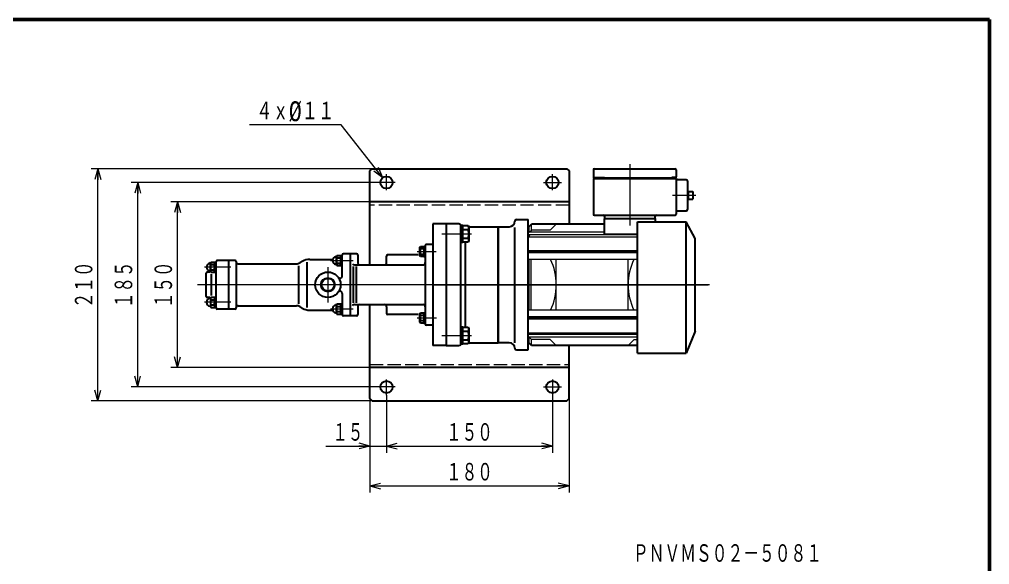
# Model space of a CAD drawing. Header units: millimetres. Extents: x 15 to 405, y 9 to 283.
# Drawn here: x 185.7 to 405, y 159.7 to 283 of the extents above; entities that cross this region are included whole.
import ezdxf
from ezdxf.enums import TextEntityAlignment as Align

# ---------------------------------------------------------------- set-up
doc = ezdxf.new("R2010")
doc.units = ezdxf.units.MM
doc.linetypes.add('実線', pattern=[0])
doc.linetypes.add('破線', pattern=[4, 3, -1])
for name, color, linetype, lineweight in [('GR1', 1, '実線', 25), ('GR1-02', 1, '実線', 25), ('GR1-03', 1, '実線', 25), ('GR1-16', 1, '実線', 25)]:
    doc.layers.add(name, color=color, linetype=linetype, lineweight=lineweight)
doc.styles.add('FX_VECTOR', font='MONOTXT.SHX', dxfattribs={"bigfont": 'BigFont.shx'})

# ---------------------------------------------------------------- blocks, each defined once
blk = doc.blocks.new('BLKF026')
at = {"color": 0, "linetype": 'ByBlock', "lineweight": -2}
for p, q in [((405, 283), (15, 283)), ((405, 13), (405, 283))]:
    blk.add_line(p, q, dxfattribs=at)
blk = doc.blocks.new('BLKF029')
at = {"color": 0, "linetype": 'ByBlock', "lineweight": -2}
for p, q in [((264.93, 248.73), (265.43, 249.23)), ((264.93, 227.48), (264.93, 248.73)), ((265.43, 249.23), (309.43, 249.23)), ((309.43, 249.23), (309.93, 248.73)), ((309.93, 248.73), (309.93, 236.7)), ((309.93, 241.73), (264.93, 241.73)), ((264.93, 197.23), (264.93, 218.48)), ((309.93, 197.23), (309.93, 209.27)), ((309.93, 204.23), (264.93, 204.23)), ((265.43, 196.73), (264.93, 197.23)), ((265.43, 196.73), (309.43, 196.73)), ((309.43, 196.73), (309.93, 197.23))]:
    blk.add_line(p, q, dxfattribs=at)
at = {"color": 7, "linetype": 'ByBlock', "lineweight": 13}
for p, q in [((268.68, 244.39), (268.68, 247.98)), ((306.18, 244.39), (306.18, 247.98)), ((270.66, 246.11), (266.64, 246.11)), ((304.2, 246.11), (308.23, 246.11)), ((270.66, 199.86), (266.64, 199.86)), ((268.68, 197.98), (268.68, 201.58)), ((304.2, 199.86), (308.23, 199.86)), ((306.18, 201.58), (306.18, 197.98))]:
    blk.add_line(p, q, dxfattribs=at)
at = {"color": 0, "linetype": 'ByBlock', "lineweight": -2}
for centre in [(268.68, 246.11), (306.18, 246.11), (268.68, 199.86), (306.18, 199.86)]:
    blk.add_circle(centre, 1.38, dxfattribs=at)
at = {"layer": 'GR1-03', "color": 7, "linetype": '破線', "lineweight": 13}
for p, q in [((309.93, 240.98), (264.93, 240.98)), ((264.93, 204.98), (309.93, 204.98))]:
    blk.add_line(p, q, dxfattribs=at)
blk = doc.blocks.new('BLKF033')
at = {"color": 0, "linetype": 'ByBlock', "lineweight": -2}
for p, q in [((279.18, 236.73), (279.18, 209.23)), ((282.18, 236.73), (279.18, 236.73)), ((282.18, 236.73), (282.18, 209.23)), ((282.18, 236.73), (282.18, 209.23)), ((282.18, 236.73), (282.18, 209.23)), ((276.23, 231.48), (276.33, 231.65)), ((276.23, 229.51), (276.23, 231.48)), ((276.33, 231.65), (277.11, 231.65)), ((277.11, 231.07), (276.34, 231.07)), ((277.11, 231.65), (277.11, 229.34)), ((277.11, 231.65), (277.43, 231.65)), ((277.43, 230.7), (277.11, 230.52)), ((277.11, 230.29), (277.43, 230.48)), ((277.43, 231.86), (277.43, 214.11)), ((279.18, 232.11), (277.68, 232.11)), ((228.86, 227.95), (228.96, 228.12)), ((228.96, 228.12), (229.76, 228.12)), ((229.86, 227.95), (229.76, 228.12)), ((229.86, 225.81), (229.86, 228.12)), ((229.86, 228.11), (230.18, 228.11)), ((230.18, 217.73), (230.18, 228.23)), ((234.43, 228.48), (230.43, 228.48)), ((232.93, 228.48), (232.93, 217.48)), ((234.68, 228.23), (234.68, 217.73)), ((249.62, 228.26), (249.05, 227.93)), ((250.66, 228.1), (250.66, 217.87)), ((251.37, 228.73), (256.34, 228.73)), ((257.36, 229.45), (257.46, 229.62)), ((257.36, 227.48), (257.36, 229.45)), ((257.46, 229.62), (258.26, 229.62)), ((257.46, 229.04), (258.25, 229.04)), ((258.36, 229.45), (258.26, 229.62)), ((258.36, 227.31), (258.36, 229.62)), ((258.36, 229.61), (258.68, 229.61)), ((258.36, 227.48), (258.36, 229.45)), ((258.36, 228.48), (258.68, 228.67)), ((258.36, 228.26), (258.68, 228.44)), ((258.68, 224.94), (258.68, 229.73)), ((261.93, 229.98), (258.93, 229.98)), ((260.43, 229.98), (260.43, 215.98)), ((262.18, 229.73), (262.18, 227.98)), ((268.68, 227.98), (268.68, 229.48)), ((275.87, 229.73), (268.93, 229.73)), ((276.33, 229.34), (276.23, 229.51)), ((277.11, 229.34), (276.33, 229.34)), ((276.34, 229.92), (277.11, 229.92)), ((277.11, 229.35), (277.43, 229.35)), ((228.86, 225.98), (228.86, 227.95)), ((228.86, 225.98), (228.96, 225.81)), ((228.96, 227.54), (229.75, 227.54)), ((228.96, 226.38), (229.75, 226.38)), ((229.86, 225.98), (229.76, 225.81)), ((229.86, 226.98), (230.18, 227.17)), ((229.86, 226.75), (230.18, 226.94)), ((235.18, 227.73), (248.3, 227.73)), ((248.79, 227.27), (248.79, 218.69)), ((257.36, 227.48), (257.46, 227.31)), ((257.46, 227.89), (258.25, 227.89)), ((257.46, 227.31), (258.26, 227.31)), ((258.36, 227.48), (258.26, 227.31)), ((258.36, 227.31), (258.68, 227.31)), ((261.18, 218.86), (261.18, 227.11)), ((261.42, 227.48), (276.93, 227.48)), ((261.93, 218.86), (261.93, 227.11)), ((227.93, 220.36), (227.93, 225.61)), ((228.71, 225.86), (228.18, 225.86)), ((228.96, 225.81), (229.76, 225.81)), ((229.06, 225.39), (229.06, 220.57)), ((229.86, 225.81), (230.18, 225.81)), ((228.71, 220.11), (228.18, 220.11)), ((228.86, 219.99), (228.96, 220.16)), ((228.86, 219.99), (228.86, 218.02)), ((228.96, 220.16), (229.76, 220.16)), ((228.96, 219.58), (229.75, 219.58)), ((229.86, 219.99), (229.76, 220.16)), ((229.86, 220.16), (229.86, 217.85)), ((229.86, 220.16), (230.18, 220.16)), ((258.68, 221.03), (258.68, 216.23)), ((228.86, 218.02), (228.96, 217.85)), ((228.96, 218.43), (229.75, 218.43)), ((228.96, 217.85), (229.76, 217.85)), ((229.86, 218.02), (229.76, 217.85)), ((229.86, 219.02), (230.18, 219.21)), ((229.86, 218.8), (230.18, 218.99)), ((229.86, 217.86), (230.18, 217.86)), ((234.43, 217.48), (230.43, 217.48)), ((235.18, 218.23), (248.3, 218.23)), ((249.62, 217.7), (249.05, 218.03)), ((251.37, 217.23), (256.34, 217.23)), ((257.36, 218.49), (257.46, 218.66)), ((257.36, 216.52), (257.36, 218.49)), ((257.46, 218.66), (258.26, 218.66)), ((257.46, 218.08), (258.25, 218.08)), ((258.36, 218.49), (258.26, 218.66)), ((258.36, 216.35), (258.36, 218.66)), ((258.36, 218.65), (258.68, 218.65)), ((258.36, 216.52), (258.36, 218.49)), ((258.36, 217.52), (258.68, 217.71)), ((258.36, 217.3), (258.68, 217.48)), ((261.42, 218.48), (276.93, 218.48)), ((262.18, 217.98), (262.18, 216.23)), ((268.68, 217.98), (268.68, 216.48)), ((257.36, 216.52), (257.46, 216.35)), ((257.46, 216.93), (258.25, 216.93)), ((257.46, 216.35), (258.26, 216.35)), ((258.36, 216.52), (258.26, 216.35)), ((258.36, 216.35), (258.68, 216.35)), ((261.93, 215.98), (258.93, 215.98)), ((275.87, 216.23), (268.93, 216.23)), ((276.23, 216.46), (276.33, 216.63)), ((276.23, 214.49), (276.23, 216.46)), ((276.33, 216.63), (277.11, 216.63)), ((277.11, 216.05), (276.34, 216.05)), ((277.11, 216.63), (277.11, 214.32)), ((277.11, 216.62), (277.43, 216.62)), ((277.43, 215.68), (277.11, 215.49)), ((277.11, 215.26), (277.43, 215.45)), ((276.33, 214.32), (276.23, 214.49)), ((277.11, 214.32), (276.33, 214.32)), ((276.34, 214.89), (277.11, 214.89)), ((277.11, 214.32), (277.43, 214.32)), ((279.18, 213.86), (277.68, 213.86)), ((282.18, 209.23), (279.18, 209.23)), ((282.18, 209.23), (279.18, 209.23))]:
    blk.add_line(p, q, dxfattribs=at)
at = {"color": 7, "linetype": 'ByBlock', "lineweight": 13}
for p, q in [((275.59, 230.5), (279.88, 230.5)), ((256.02, 228.46), (261.13, 228.46)), ((233.49, 226.96), (227.53, 226.96)), ((255.43, 226.98), (255.43, 218.98)), ((341.67, 222.98), (225.95, 222.98)), ((233.49, 219.01), (227.53, 219.01)), ((256.02, 217.5), (261.13, 217.5)), ((275.59, 215.47), (279.98, 215.47))]:
    blk.add_line(p, q, dxfattribs=at)
at = {"color": 0, "linetype": 'ByBlock', "lineweight": -2}
for radius in [2.88, 1.43]:
    blk.add_circle((255.43, 222.98), radius, dxfattribs=at)
at = {"color": 7, "linetype": 'ByBlock', "lineweight": 13}
blk.add_circle((255.43, 222.98), 1.64, dxfattribs=at)
at = {"color": 0, "linetype": 'ByBlock', "lineweight": -2}
for centre, radius, start, end in [((276.68, 231.36), 0.446, 150, 220.3339), ((277.86, 230.5), 1.62, 159.1886, 200.8114), ((277.68, 231.86), 0.25, 90, 180), ((230.43, 228.23), 0.25, 90, 180), ((234.43, 228.23), 0.25, 360, 90), ((235.18, 228.23), 0.5, 180, 270), ((251.37, 225.23), 3.5, 90, 120), ((257.36, 228.46), 0.875, 97.1705, 262.8295), ((257.23, 229.46), 0.125, 277.1705, 356.9523), ((257.8, 229.33), 0.446, 150, 220.3339), ((258.98, 228.46), 1.62, 159.1886, 200.8114), ((257.91, 229.33), 0.446, 319.6661, 30), ((256.73, 228.46), 1.62, 339.1886, 20.8114), ((258.93, 229.73), 0.25, 90, 180), ((261.93, 229.73), 0.25, 360, 90), ((268.93, 229.48), 0.25, 90, 180), ((276.68, 229.63), 0.446, 139.6661, 210), ((228.86, 226.96), 0.875, 97.1705, 262.8295), ((228.73, 227.95), 0.125, 277.1705, 356.9523), ((228.73, 225.97), 0.125, 3.0477, 82.8295), ((229.3, 227.83), 0.446, 150, 220.3339), ((230.48, 226.96), 1.62, 159.1886, 200.8114), ((229.3, 226.1), 0.446, 139.6661, 210), ((229.41, 227.83), 0.446, 319.6661, 30), ((228.23, 226.96), 1.62, 339.1886, 20.8114), ((229.41, 226.1), 0.446, 330, 40.3339), ((248.3, 229.23), 1.5, 270, 300), ((257.23, 227.47), 0.125, 3.0477, 82.8295), ((257.8, 227.6), 0.446, 139.6661, 210), ((257.91, 227.6), 0.446, 330, 40.3339), ((261.42, 227.98), 0.5, 211.7909, 270), ((262.68, 227.98), 0.5, 180, 270), ((268.18, 227.98), 0.5, 270, 0), ((276.93, 227.98), 0.5, 270, 0), ((228.18, 225.61), 0.25, 90, 180), ((258.18, 224.94), 0.5, 215.4309, 0), ((258.18, 221.03), 0.5, 0, 144.5691), ((228.18, 220.36), 0.25, 180, 270), ((228.86, 219.01), 0.875, 97.1705, 262.8295), ((228.73, 220), 0.125, 277.1705, 356.9523), ((229.3, 219.87), 0.446, 150, 220.3339), ((230.48, 219.01), 1.62, 159.1886, 200.8114), ((229.41, 219.87), 0.446, 319.6661, 30), ((228.23, 219.01), 1.62, 339.1886, 20.8114), ((228.73, 218.01), 0.125, 3.0477, 82.8295), ((229.3, 218.14), 0.446, 139.6661, 210), ((229.41, 218.14), 0.446, 330, 40.3339), ((230.43, 217.73), 0.25, 180, 270), ((234.43, 217.73), 0.25, 270, 0), ((235.18, 217.73), 0.5, 90, 180), ((248.3, 216.73), 1.5, 60, 90), ((251.37, 220.73), 3.5, 240, 270), ((257.36, 217.5), 0.875, 97.1705, 262.8295), ((257.23, 218.5), 0.125, 277.1705, 356.9523), ((257.8, 218.37), 0.446, 150, 220.3339), ((258.98, 217.5), 1.62, 159.1886, 200.8114), ((257.91, 218.37), 0.446, 319.6661, 30), ((256.73, 217.5), 1.62, 339.1886, 20.8114), ((261.42, 217.98), 0.5, 90, 148.2091), ((262.68, 217.98), 0.5, 90, 180), ((268.18, 217.98), 0.5, 0, 90), ((276.93, 217.98), 0.5, 0, 90), ((257.23, 216.51), 0.125, 3.0477, 82.8295), ((257.8, 216.64), 0.446, 139.6661, 210), ((257.91, 216.64), 0.446, 330, 40.3339), ((258.93, 216.23), 0.25, 180, 270), ((261.93, 216.23), 0.25, 270, 0), ((268.93, 216.48), 0.25, 180, 270), ((276.68, 216.34), 0.446, 150, 220.3339), ((277.86, 215.47), 1.62, 159.1886, 200.8114), ((276.68, 214.6), 0.446, 139.6661, 210), ((277.68, 214.11), 0.25, 180, 270)]:
    blk.add_arc(centre, radius, start, end, dxfattribs=at)
blk = doc.blocks.new('BLKF035')
at = {"color": 7, "linetype": 'ByBlock', "lineweight": 13}
for p, q in [((323.68, 250.27), (323.68, 236.36)), ((315.68, 247.23), (333.93, 247.23)), ((336.93, 244.11), (336.93, 242.36)), ((333.3, 243.23), (338.6, 243.23)), ((300.93, 234.85), (300.93, 236.17)), ((300.93, 234.85), (301.46, 235.34)), ((317.93, 234.85), (300.93, 234.85)), ((301.46, 235.34), (301.46, 236.7)), ((305.69, 235.34), (301.46, 235.34)), ((305.69, 235.34), (307.06, 236.7)), ((325.43, 234.26), (300.93, 234.26)), ((325.43, 234.26), (300.93, 234.26)), ((300.93, 233.81), (300.93, 234.26)), ((300.93, 233.81), (301.06, 234.26)), ((300.93, 233.81), (325.43, 233.81)), ((325.43, 234.46), (317.93, 234.46)), ((325.43, 230.69), (300.93, 230.69)), ((300.93, 230.69), (300.93, 230.18)), ((301.06, 230.44), (300.93, 230.69)), ((300.93, 230.18), (301.06, 230.44)), ((301.06, 230.44), (325.43, 230.44)), ((325.43, 230.18), (300.93, 230.18)), ((325.43, 228.73), (300.93, 228.73)), ((300.93, 217.23), (300.93, 228.73)), ((301.37, 217.23), (301.37, 228.73)), ((307.06, 217.23), (307.06, 228.73)), ((323.31, 217.23), (323.31, 228.73)), ((325.43, 217.23), (300.93, 217.23)), ((300.93, 215.79), (325.43, 215.79)), ((300.93, 215.79), (300.93, 215.27)), ((301.06, 215.53), (300.93, 215.79)), ((300.93, 215.27), (301.06, 215.53)), ((300.93, 215.27), (325.43, 215.27)), ((325.43, 215.53), (301.06, 215.53)), ((300.93, 212.14), (325.43, 212.14)), ((300.93, 211.71), (300.93, 212.14)), ((301.06, 211.71), (300.93, 212.14)), ((325.43, 211.71), (300.93, 211.71)), ((325.43, 211.71), (300.93, 211.71)), ((325.43, 211.12), (300.93, 211.12)), ((301.46, 210.63), (300.93, 211.12)), ((300.93, 209.8), (300.93, 211.12)), ((305.69, 210.63), (301.46, 210.63)), ((301.46, 209.27), (301.46, 210.63)), ((307.06, 209.27), (305.69, 210.63)), ((323.31, 209.27), (324.67, 210.63)), ((324.67, 210.63), (325.43, 210.63))]:
    blk.add_line(p, q, dxfattribs=at)
at = {"color": 0, "linetype": 'ByBlock', "lineweight": -2}
for p, q in [((315.43, 248.98), (315.43, 247.36)), ((315.68, 249.23), (333.93, 249.23)), ((334.18, 248.98), (334.18, 247.36)), ((315.43, 246.86), (315.43, 238.98)), ((315.56, 247.23), (317.98, 247.23)), ((315.56, 246.98), (334.18, 246.98)), ((315.68, 247.23), (315.68, 246.98)), ((315.68, 246.98), (333.93, 246.98)), ((334.06, 247.23), (333.18, 247.23)), ((333.93, 247.23), (333.93, 246.98)), ((334.18, 246.98), (334.18, 238.98)), ((336.43, 246.73), (334.43, 246.73)), ((336.68, 246.48), (336.68, 239.98)), ((336.68, 244.11), (337.93, 244.11)), ((337.93, 244.11), (337.93, 242.36)), ((336.68, 242.36), (337.93, 242.36)), ((334.43, 239.73), (336.43, 239.73)), ((298.06, 237.73), (300.68, 237.73)), ((300.68, 208.23), (300.68, 237.73)), ((315.68, 238.73), (333.93, 238.73)), ((317.93, 238.48), (317.93, 238.11)), ((317.93, 237.98), (317.93, 237.76)), ((317.93, 237.98), (329.43, 237.98)), ((317.93, 234.46), (317.93, 237.86)), ((318.06, 237.98), (329.31, 237.98)), ((325.43, 207.48), (325.43, 237.23)), ((325.43, 237.23), (336.43, 237.23)), ((329.43, 238.11), (329.43, 238.48)), ((329.43, 237.98), (329.43, 237.23)), ((338.43, 233.48), (336.43, 237.23)), ((336.43, 222.98), (336.43, 237.23)), ((282.18, 236.73), (282.18, 209.23)), ((285.01, 236.73), (282.18, 236.73)), ((285.43, 236.49), (285.43, 209.47)), ((287.31, 236.11), (293.93, 236.11)), ((293.93, 236.11), (293.93, 209.86)), ((293.93, 236.11), (296.43, 236.11)), ((293.93, 209.86), (293.93, 236.11)), ((297.68, 209.86), (297.68, 235.96)), ((300.93, 236.17), (300.68, 236.17)), ((300.68, 209.82), (300.68, 236.15)), ((300.93, 236.17), (301.46, 236.7)), ((301.02, 236.26), (301.46, 236.7)), ((317.93, 236.7), (301.46, 236.7)), ((286.43, 232.6), (286.43, 213.37)), ((286.43, 232.6), (286.43, 213.37)), ((338.43, 212.48), (338.43, 233.48)), ((336.43, 207.48), (336.43, 222.98)), ((338.43, 212.48), (336.43, 207.48)), ((282.18, 209.23), (285.01, 209.23)), ((287.31, 209.86), (293.93, 209.86)), ((296.43, 209.86), (293.93, 209.86)), ((300.68, 209.8), (300.93, 209.8)), ((301.46, 209.27), (300.93, 209.8)), ((325.43, 209.27), (301.46, 209.27)), ((298.06, 208.23), (300.68, 208.23)), ((325.43, 207.48), (336.43, 207.48))]:
    blk.add_line(p, q, dxfattribs=at)
for centre, radius, start, end in [((315.68, 248.98), 0.25, 90, 180), ((333.93, 248.98), 0.25, 0, 90), ((315.56, 247.36), 0.125, 180, 270), ((315.56, 246.86), 0.125, 90, 180), ((334.06, 247.36), 0.125, 270, 0), ((334.43, 246.98), 0.25, 180, 270), ((336.43, 246.48), 0.25, 0, 90), ((334.43, 239.48), 0.25, 90, 180), ((336.43, 239.98), 0.25, 270, 359.9999), ((296.43, 237.36), 1.25, 270, 0), ((298.06, 237.36), 0.375, 90, 180), ((315.68, 238.98), 0.25, 180, 270), ((317.68, 238.48), 0.25, 0, 90), ((318.06, 238.11), 0.125, 180, 270), ((329.31, 238.11), 0.125, 270, 0), ((329.68, 238.48), 0.25, 90, 180), ((333.93, 238.98), 0.25, 270, 0), ((285.01, 236.23), 0.5, 22.0243, 90), ((285.01, 209.73), 0.5, 270, 337.9757), ((296.43, 208.61), 1.25, 0, 90), ((298.06, 208.61), 0.375, 180, 270)]:
    blk.add_arc(centre, radius, start, end, dxfattribs=at)
at = {"color": 7, "linetype": 'ByBlock', "lineweight": 13}
for centre, start, end in [((293.43, 222.98), 335.0339, 24.9661), ((336.93, 222.98), 155.0339, 204.9661)]:
    blk.add_arc(centre, 13.62, start, end, dxfattribs=at)
blk = doc.blocks.new('BLKF034')
at = {"color": 0, "linetype": 'ByBlock', "lineweight": -2}
for p, q in [((285.93, 236.4), (285.43, 236.4)), ((285.93, 234.79), (285.43, 234.5)), ((285.93, 232.55), (285.93, 236.4)), ((285.93, 236.35), (287.15, 236.35)), ((287.13, 235.41), (285.93, 235.41)), ((287.15, 236.35), (287.31, 236.07)), ((287.31, 236.07), (287.31, 232.88)), ((285.43, 234.16), (285.93, 234.45)), ((285.93, 232.55), (285.43, 232.55)), ((285.93, 233.54), (287.13, 233.54)), ((287.15, 232.6), (285.93, 232.6)), ((287.31, 232.88), (287.15, 232.6)), ((285.93, 213.42), (285.43, 213.42)), ((285.93, 209.57), (285.93, 213.42)), ((285.93, 213.37), (287.15, 213.37)), ((287.15, 213.37), (287.31, 213.09)), ((287.31, 213.09), (287.31, 209.89)), ((285.93, 211.81), (285.43, 211.52)), ((285.43, 211.18), (285.93, 211.46)), ((287.13, 212.43), (285.93, 212.43)), ((285.93, 210.55), (287.13, 210.55)), ((285.93, 209.57), (285.43, 209.57)), ((287.15, 209.62), (285.93, 209.62)), ((287.31, 209.89), (287.15, 209.62))]:
    blk.add_line(p, q, dxfattribs=at)
at = {"color": 7, "linetype": 'ByBlock', "lineweight": 13}
for p, q in [((281.2, 234.47), (287.92, 234.47)), ((279.38, 222.98), (341.41, 222.98)), ((281.2, 211.49), (287.92, 211.49))]:
    blk.add_line(p, q, dxfattribs=at)
at = {"color": 0, "linetype": 'ByBlock', "lineweight": -2}
for centre, radius, start, end in [((286.59, 235.88), 0.716, 319.0464, 30), ((284.71, 234.47), 2.6, 338.848, 21.152), ((286.59, 233.07), 0.716, 330, 40.9536), ((286.59, 212.9), 0.716, 319.0464, 30), ((284.71, 211.49), 2.6, 338.848, 21.152), ((286.59, 210.09), 0.716, 330, 40.9536)]:
    blk.add_arc(centre, radius, start, end, dxfattribs=at)
blk.add_blockref('BLKF035', (0, 0), dxfattribs=at)
blk = doc.blocks.new('FXTIP_ARROW_S')
at = {"color": 0, "linetype": 'Continuous', "lineweight": -2}
for q in [(-1, 0), (-0.966, 0.259), (-0.966, -0.259)]:
    blk.add_line((0, 0), q, dxfattribs=at)
blk = doc.blocks.new('FXTIP_ARROW_E')
at = {"color": 0, "linetype": 'Continuous', "lineweight": -2}
for q in [(-1, 0), (-0.966, 0.259), (-0.966, -0.259)]:
    blk.add_line((0, 0), q, dxfattribs=at)

msp = doc.modelspace()

# ---------------------------------------------------------------- linework, layer by layer
at = {"layer": 'GR1-02', "color": 7, "lineweight": 13}
for p, q in [((258.41, 259.17), (237.71, 259.17)), ((267.83, 247.19), (258.41, 259.17)), ((265.43, 249.23), (201.93, 249.23)), ((203.43, 196.73), (203.43, 249.23)), ((266.64, 246.11), (210.93, 246.11)), ((212.43, 199.86), (212.43, 246.11)), ((264.93, 241.73), (219.93, 241.73)), ((221.43, 204.23), (221.43, 241.73)), ((264.93, 204.23), (219.93, 204.23)), ((266.64, 199.86), (210.93, 199.86)), ((268.68, 197.98), (268.68, 184.98)), ((306.18, 197.98), (306.18, 184.98)), ((265.43, 196.73), (201.93, 196.73)), ((264.93, 197.23), (264.93, 175.98)), ((309.93, 197.23), (309.93, 175.98)), ((254.97, 186.48), (264.93, 186.48)), ((264.93, 186.48), (268.68, 186.48)), ((268.68, 186.48), (306.18, 186.48)), ((264.93, 177.48), (309.93, 177.48))]:
    msp.add_line(p, q, dxfattribs=at)

# ---------------------------------------------------------------- block references
at = {"layer": 'GR1', "color": 3}
for name in ['BLKF034', 'BLKF033']:
    msp.add_blockref(name, (0, 0), dxfattribs=at)
at = {"layer": 'GR1-02', "color": 7, "lineweight": 13, "xscale": 2.5, "yscale": 2.5}
for name, p, rotation in [('FXTIP_ARROW_E', (203.43, 249.23), 90), ('FXTIP_ARROW_S', (267.83, 247.19), 308.2031619935681), ('FXTIP_ARROW_E', (212.43, 246.11), 90), ('FXTIP_ARROW_E', (221.43, 241.73), 90), ('FXTIP_ARROW_S', (221.43, 204.23), 270), ('FXTIP_ARROW_S', (212.43, 199.86), 270), ('FXTIP_ARROW_S', (203.43, 196.73), 270), ('FXTIP_ARROW_E', (264.93, 186.48), 360), ('FXTIP_ARROW_S', (268.68, 186.48), 180), ('FXTIP_ARROW_E', (306.18, 186.48), 360), ('FXTIP_ARROW_S', (264.93, 177.48), 180), ('FXTIP_ARROW_E', (309.93, 177.48), 360)]:
    msp.add_blockref(name, p, dxfattribs=dict(at, rotation=rotation))
at = {"layer": 'GR1-03', "color": 3}
msp.add_blockref('BLKF029', (0, 0), dxfattribs=at)
at = {"layer": 'GR1-16', "color": 6, "lineweight": 50}
msp.add_blockref('BLKF026', (0, 0), dxfattribs=at)

# ---------------------------------------------------------------- texts
at = {"layer": 'GR1-02', "color": 7, "lineweight": 13, "style": 'FX_VECTOR'}
for s, width, p, p2 in [('４ｘ%%c１１', 0.938636, (239.21, 259.97), (256.91, 259.97)), ('ＰＮＶＭＳ０２－５０８１', 0.936839, (324.37, 159.9), (367.13, 159.9))]:
    msp.add_text(s, height=4.5, dxfattribs=dict(at, width=width)).set_placement(p, p2, align=Align.FIT)
for s, rotation, width, p, p2 in [('２１０', 90, 0.964444, (202.63, 217.71), (202.63, 228.25)), ('１８５', 90, 0.964444, (211.63, 217.71), (211.63, 228.25)), ('１５０', 90, 0.964444, (220.63, 217.71), (220.63, 228.25)), ('１５', 0, 0.984242, (256.47, 187.28), (263.43, 187.28)), ('１５０', 0, 0.964444, (282.16, 187.28), (292.7, 187.28)), ('１８０', 0, 0.964444, (282.16, 178.28), (292.7, 178.28))]:
    msp.add_text(s, height=4.5, rotation=rotation, dxfattribs=dict(at, width=width)).set_placement(p, p2, align=Align.FIT)

doc.saveas('drawing.dxf')
